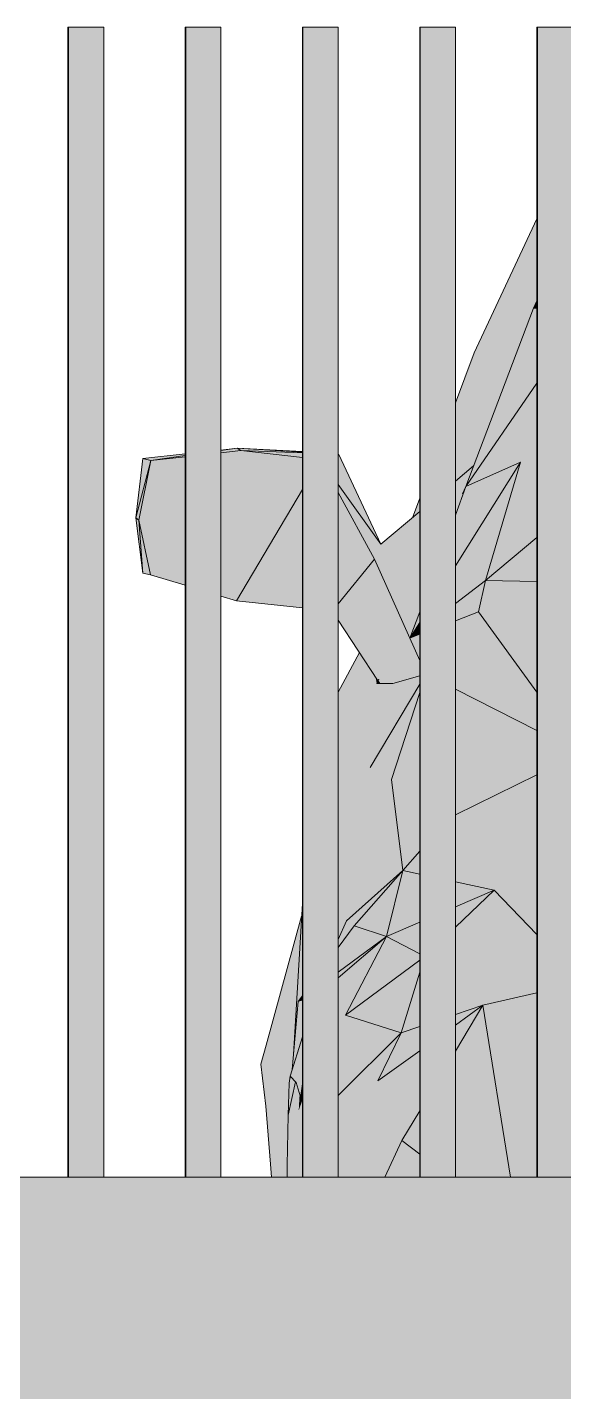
# Model space of a CAD drawing. Header units: millimetres. Extents: x 365175 to 2667127, y -330297 to -162108.
# Drawn here: x 1844659 to 1845116, y -319094 to -317931 of the extents above; entities that cross this region are included whole.
import ezdxf

# ---------------------------------------------------------------- set-up
doc = ezdxf.new("R2010")
doc.units = ezdxf.units.MM
doc.header["$MEASUREMENT"] = 0
doc.layers.add('Cars', color=7, linetype='Continuous')
doc.layers.add('TopoAlt', color=7, linetype='Continuous')

# ---------------------------------------------------------------- blocks, each defined once
blk = doc.blocks.new('Élément de coupe_582_6', base_point=(1445436.1, -319511))
at = {"layer": 'TopoAlt', "linetype": 'Continuous', "lineweight": 0, "true_color": 0x000000}
blk.add_hatch(color=18, dxfattribs=at).paths.add_polyline_path([(1838007, -319511), (1839530.3, -319511), (1839530.3, -319486), (1854698.7, -319486), (1854698.7, -318911), (1838007, -318911)])
at = {"layer": 'TopoAlt', "color": 190, "linetype": 'Continuous', "lineweight": 5, "true_color": 0x8002ff}
blk.add_line((1854698.7, -318911), (1838007, -318911), dxfattribs=at)
blk = doc.blocks.new('Élément de coupe_678_6', base_point=(1445436.1, -319511))
at = {"linetype": 'Continuous', "lineweight": 0, "true_color": 0x000000}
for points in [[(1845093.5, -317931), (1845093.5, -318911), (1845094, -318911), (1845094, -317931)], [(1845093.5, -317931), (1845093.5, -318911), (1845094, -318911), (1845094, -317931)], [(1845094, -317931), (1845094, -318911), (1845124, -318911), (1845124, -317931)]]:
    blk.add_hatch(color=18, dxfattribs=at).paths.add_polyline_path(points)
at = {"color": 18, "linetype": 'Continuous', "lineweight": 5, "true_color": 0x330000}
for p, q in [((1845093.5, -317931), (1845094, -317931)), ((1845093.5, -318911), (1845093.5, -317931)), ((1845094, -317931), (1845124, -317931)), ((1845094, -318911), (1845094, -317931)), ((1845124, -318911), (1845124, -317931))]:
    blk.add_line(p, q, dxfattribs=at)
blk = doc.blocks.new('Élément de coupe_679_6', base_point=(1445436.1, -319511))
at = {"linetype": 'Continuous', "lineweight": 0, "true_color": 0x000000}
for points in [[(1844993.6, -317931), (1844993.6, -318911), (1844994, -318911), (1844994, -317931)], [(1844993.6, -317931), (1844993.6, -318911), (1844994, -318911), (1844994, -317931)], [(1844994, -317931), (1844994, -318911), (1845024, -318911), (1845024, -317931)]]:
    blk.add_hatch(color=18, dxfattribs=at).paths.add_polyline_path(points)
at = {"color": 18, "linetype": 'Continuous', "lineweight": 5, "true_color": 0x330000}
for p, q in [((1844993.6, -317931), (1844994, -317931)), ((1844993.6, -318911), (1844993.6, -317931)), ((1844994, -317931), (1845024, -317931)), ((1844994, -318911), (1844994, -317931)), ((1845024, -318911), (1845024, -317931))]:
    blk.add_line(p, q, dxfattribs=at)
blk = doc.blocks.new('Élément de coupe_680_6', base_point=(1445436.1, -319511))
at = {"linetype": 'Continuous', "lineweight": 0, "true_color": 0x000000}
for points in [[(1844893.6, -317931), (1844893.6, -318911), (1844894, -318911), (1844894, -317931)], [(1844893.6, -317931), (1844893.6, -318911), (1844894, -318911), (1844894, -317931)], [(1844894, -317931), (1844894, -318911), (1844924, -318911), (1844924, -317931)]]:
    blk.add_hatch(color=18, dxfattribs=at).paths.add_polyline_path(points)
at = {"color": 18, "linetype": 'Continuous', "lineweight": 5, "true_color": 0x330000}
for p, q in [((1844893.6, -317931), (1844894, -317931)), ((1844893.6, -318911), (1844893.6, -317931)), ((1844894, -317931), (1844924, -317931)), ((1844894, -318911), (1844894, -317931)), ((1844924, -318911), (1844924, -317931))]:
    blk.add_line(p, q, dxfattribs=at)
blk = doc.blocks.new('Élément de coupe_681_6', base_point=(1445436.1, -319511))
at = {"linetype": 'Continuous', "lineweight": 0, "true_color": 0x000000}
for points in [[(1844793.6, -317931), (1844793.6, -318911), (1844794, -318911), (1844794, -317931)], [(1844793.6, -317931), (1844793.6, -318911), (1844794, -318911), (1844794, -317931)], [(1844794, -317931), (1844794, -318911), (1844824, -318911), (1844824, -317931)]]:
    blk.add_hatch(color=18, dxfattribs=at).paths.add_polyline_path(points)
at = {"color": 18, "linetype": 'Continuous', "lineweight": 5, "true_color": 0x330000}
for p, q in [((1844793.6, -317931), (1844794, -317931)), ((1844793.6, -318911), (1844793.6, -317931)), ((1844794, -317931), (1844824, -317931)), ((1844794, -318911), (1844794, -317931)), ((1844824, -318911), (1844824, -317931))]:
    blk.add_line(p, q, dxfattribs=at)
blk = doc.blocks.new('Élément de coupe_682_6', base_point=(1445436.1, -319511))
at = {"linetype": 'Continuous', "lineweight": 0, "true_color": 0x000000}
for points in [[(1844693.6, -317931), (1844693.6, -318911), (1844694.1, -318911), (1844694.1, -317931)], [(1844693.6, -317931), (1844693.6, -318911), (1844694.1, -318911), (1844694.1, -317931)], [(1844694.1, -317931), (1844694.1, -318911), (1844724.1, -318911), (1844724.1, -317931)]]:
    blk.add_hatch(color=18, dxfattribs=at).paths.add_polyline_path(points)
at = {"color": 18, "linetype": 'Continuous', "lineweight": 5, "true_color": 0x330000}
for p, q in [((1844693.6, -317931), (1844694.1, -317931)), ((1844693.6, -318911), (1844693.6, -317931)), ((1844694.1, -317931), (1844724.1, -317931)), ((1844694.1, -318911), (1844694.1, -317931)), ((1844724.1, -318911), (1844724.1, -317931))]:
    blk.add_line(p, q, dxfattribs=at)
blk = doc.blocks.new('Élément de coupe_744_6', base_point=(1445436.1, -319511))
at = {"layer": 'Cars', "linetype": 'Continuous', "lineweight": 0, "true_color": 0x000000}
for points in [[(1845040, -318208.5), (1845093.5, -318106.8), (1845093.5, -318094.3)], [(1845040, -318208.5), (1845093.5, -318106.8), (1845093.5, -318094.3)], [(1845040, -318208.5), (1845093.5, -318123.5), (1845093.5, -318106.8)], [(1845040, -318208.5), (1845093.5, -318123.5), (1845093.5, -318106.8)], [(1845024, -318251.2), (1845024, -318292.1), (1845093.5, -318144.9), (1845093.5, -318123.5), (1845040, -318208.5)], [(1845024, -318251.2), (1845024, -318292.1), (1845093.5, -318144.9), (1845093.5, -318123.5), (1845040, -318208.5)], [(1845024, -318292.1), (1845024, -318299.3), (1845093.5, -318158.8), (1845093.5, -318144.9)], [(1845024, -318292.1), (1845024, -318299.3), (1845093.5, -318158.8), (1845093.5, -318144.9)], [(1845024, -318299.3), (1845024, -318302.5), (1845090.7, -318170.4), (1845093.5, -318164.1), (1845093.5, -318158.8)], [(1845024, -318299.3), (1845024, -318302.5), (1845090.7, -318170.4), (1845093.5, -318164.1), (1845093.5, -318158.8)], [(1845024, -318302.5), (1845024, -318318), (1845039.5, -318304.9), (1845039.4, -318305.2), (1845032.3, -318323.4), (1845033, -318322.5), (1845090.7, -318170.4)], [(1845024, -318302.5), (1845024, -318318), (1845039.5, -318304.9), (1845039.4, -318305.2), (1845032.3, -318323.4), (1845033, -318322.5), (1845090.7, -318170.4)], [(1845033, -318322.5), (1845093.5, -318234.4), (1845093.5, -318170.4), (1845090.7, -318170.4)], [(1845090.7, -318170.4), (1845093.5, -318168.1), (1845093.5, -318164.1)], [(1845090.7, -318170.4), (1845093.5, -318170.4), (1845093.5, -318168.1)], [(1845093.5, -318234.4), (1845033, -318322.5), (1845079.5, -318301.8), (1845093.5, -318270)], [(1845079.5, -318301.8), (1845093.5, -318300.5), (1845093.5, -318270)], [(1844824, -318291.3), (1844824, -318291.7), (1844838, -318289.7)], [(1844838, -318289.7), (1844824, -318291.7), (1844824, -318293.7), (1844841, -318291.8)], [(1844838, -318289.7), (1844841, -318291.8), (1844893.6, -318293.8), (1844893.6, -318293.1)], [(1844838, -318289.7), (1844893.6, -318293.1), (1844893.6, -318292.5)], [(1844757.6, -318298.5), (1844751.5, -318349.2), (1844764.4, -318300.3)], [(1844757.6, -318298.5), (1844751.5, -318349.2), (1844764.4, -318300.3)], [(1844764.4, -318300.3), (1844751.5, -318349.2), (1844754, -318351.1)], [(1844764.4, -318300.3), (1844751.5, -318349.2), (1844754, -318351.1)], [(1844754, -318351.1), (1844793.6, -318324.1), (1844793.6, -318297), (1844764.4, -318300.3)], [(1844757.6, -318298.5), (1844764.4, -318300.3), (1844793.6, -318296.1), (1844793.6, -318294.6)], [(1844764.4, -318300.3), (1844793.6, -318297), (1844793.6, -318296.1)], [(1844841, -318291.8), (1844824, -318315.1), (1844824, -318415.8), (1844837.4, -318419.8)], [(1844824, -318303.4), (1844824, -318315.1), (1844841, -318291.8)], [(1844824, -318293.7), (1844824, -318303.4), (1844841, -318291.8)], [(1844841, -318291.8), (1844837.4, -318419.8), (1844893.6, -318324.9), (1844893.6, -318297.7)], [(1844893.6, -318293.8), (1844841, -318291.8), (1844893.6, -318297.7)], [(1844924, -318295), (1844924.7, -318295), (1844924, -318295)], [(1844924, -318295), (1844924, -318295.2), (1844924.7, -318295)], [(1844924.7, -318295), (1844924, -318295.2), (1844924, -318320.8), (1844960.4, -318371.7)], [(1845079.5, -318301.8), (1845024, -318390), (1845024, -318422), (1845049.6, -318402.4)], [(1845033, -318322.5), (1845024, -318346.7), (1845024, -318390), (1845079.5, -318301.8)], [(1845079.5, -318301.8), (1845049.6, -318402.4), (1845093.5, -318365.9), (1845093.5, -318300.5)], [(1845039.5, -318304.9), (1845024, -318318), (1845024, -318319.6), (1845039.4, -318305.2)], [(1845039.4, -318305.2), (1845024, -318319.6), (1845024, -318346.7), (1845033, -318322.5), (1845030.1, -318328.7), (1845032.3, -318323.4)], [(1845024, -318345), (1845024, -318346.7), (1845033, -318322.5), (1845030.1, -318328.7), (1845032.3, -318323.4), (1845039.4, -318305.2), (1845039.1, -318305.5), (1845030.9, -318326.1)], [(1845039.1, -318305.5), (1845039.4, -318305.2), (1845039.5, -318304.9), (1845039.1, -318305.2)], [(1844754, -318351.1), (1844763.9, -318397.7), (1844793.6, -318356.9), (1844793.6, -318324.1)], [(1844893.6, -318324.9), (1844837.4, -318419.8), (1844893.6, -318425.9)], [(1844924, -318327.6), (1844954.9, -318384.3), (1844960.4, -318371.7), (1844924, -318320.8)], [(1845032.3, -318323.4), (1845030.1, -318328.7), (1845033, -318322.5)], [(1845032.3, -318323.4), (1845030.1, -318328.7), (1845033, -318322.5)], [(1844924, -318327.6), (1844924, -318422.5), (1844954.9, -318384.3)], [(1844993.6, -318332.3), (1844987.3, -318349.1), (1844993.6, -318343.7)], [(1844993.6, -318332.3), (1844987.3, -318349.1), (1844993.6, -318343.7)], [(1844954.9, -318384.3), (1844993.6, -318348.1), (1844993.6, -318343.7), (1844960.4, -318371.7)], [(1844954.9, -318384.3), (1844985.3, -318451.6), (1844993.6, -318429.1), (1844993.6, -318348.1)], [(1844751.5, -318349.2), (1844757.5, -318396.3), (1844754, -318351.1)], [(1844751.5, -318349.2), (1844757.5, -318396.3), (1844754, -318351.1)], [(1844754, -318351.1), (1844757.5, -318396.3), (1844763.9, -318397.7)], [(1844754, -318351.1), (1844757.5, -318396.3), (1844763.9, -318397.7)], [(1844793.6, -318356.9), (1844763.9, -318397.7), (1844793.6, -318406.6)], [(1845049.6, -318402.4), (1845093.5, -318403.3), (1845093.5, -318365.9)], [(1844924, -318430.5), (1844985.3, -318451.6), (1844954.9, -318384.3), (1844924, -318422.5)], [(1845049.6, -318402.4), (1845024, -318422), (1845024, -318436.8), (1845043.8, -318429.2)], [(1845049.6, -318402.4), (1845043.8, -318429.2), (1845093.5, -318419.2), (1845093.5, -318403.3)], [(1844985.3, -318451.6), (1844993.6, -318429.1), (1844993.6, -318428.8)], [(1844993.6, -318429.1), (1844985.3, -318451.6), (1844993.6, -318438.4)], [(1845024, -318452.5), (1845024, -318495.2), (1845093.5, -318530.5), (1845093.5, -318497.7), (1845043.8, -318429.2)], [(1845024, -318436.8), (1845024, -318452.5), (1845043.8, -318429.2)], [(1845043.8, -318429.2), (1845093.5, -318432.5), (1845093.5, -318419.2)], [(1845043.8, -318429.2), (1845093.5, -318497.7), (1845093.5, -318432.5)], [(1844924, -318430.5), (1844924, -318434.7), (1844970.8, -318490.4), (1844985.3, -318451.6)], [(1844924, -318430.5), (1844924, -318434.7), (1844970.8, -318490.4), (1844985.3, -318451.6)], [(1844924, -318434.7), (1844924, -318436.4), (1844957.6, -318487.4), (1844958.6, -318486.5), (1844957.9, -318487.9), (1844959.5, -318490.3), (1844970.8, -318490.4)], [(1844924, -318434.7), (1844924, -318436.4), (1844957.6, -318487.4), (1844958.6, -318486.5), (1844957.9, -318487.9), (1844959.5, -318490.3), (1844970.8, -318490.4)], [(1844985.3, -318451.6), (1844993.6, -318445.2), (1844993.6, -318438.4)], [(1844970.8, -318490.4), (1844993.6, -318483.8), (1844993.6, -318470.6), (1844985.3, -318451.6)], [(1844970.8, -318490.4), (1844993.6, -318483.8), (1844993.6, -318470.6), (1844985.3, -318451.6)], [(1844985.3, -318451.6), (1844993.6, -318448.4), (1844993.6, -318445.2)], [(1844993.6, -318448.4), (1844985.3, -318451.6), (1844993.6, -318470.6)], [(1844924, -318514.3), (1844956.9, -318490.2), (1844955.9, -318484.7), (1844942.1, -318463.8), (1844924, -318497.6)], [(1844924, -318514.3), (1844956.9, -318490.2), (1844955.9, -318484.7), (1844942.1, -318463.8), (1844924, -318497.6)], [(1844970.8, -318490.4), (1844951.4, -318561.9), (1844993.6, -318491), (1844993.6, -318483.8)], [(1844970.8, -318490.4), (1844951.4, -318561.9), (1844993.6, -318491), (1844993.6, -318483.8)], [(1844955.9, -318484.7), (1844956.9, -318490.2), (1844958.6, -318486.5), (1844957.6, -318487.4)], [(1844955.9, -318484.7), (1844956.9, -318490.2), (1844958.6, -318486.5), (1844957.6, -318487.4)], [(1844956.9, -318490.2), (1844959.5, -318490.3), (1844958.1, -318488.1), (1844957.8, -318488.3)], [(1844956.9, -318490.2), (1844959.5, -318490.3), (1844958.1, -318488.1), (1844957.8, -318488.3)], [(1844957.8, -318488.3), (1844958.1, -318488.1), (1844957.9, -318487.9)], [(1844957.8, -318488.3), (1844958.1, -318488.1), (1844957.9, -318487.9)], [(1844924, -318537.8), (1844951.4, -318561.9), (1844956.9, -318490.2), (1844924, -318514.3)], [(1844924, -318537.8), (1844951.4, -318561.9), (1844956.9, -318490.2), (1844924, -318514.3)], [(1844970.8, -318490.4), (1844956.9, -318490.2), (1844951.4, -318561.9)], [(1844970.8, -318490.4), (1844956.9, -318490.2), (1844951.4, -318561.9)], [(1844951.4, -318561.9), (1844969.4, -318572.2), (1844993.6, -318498.1), (1844993.6, -318491)], [(1844951.4, -318561.9), (1844969.4, -318572.2), (1844993.6, -318498.1), (1844993.6, -318491)], [(1844969.4, -318572.2), (1844993.6, -318588.1), (1844993.6, -318498.1)], [(1844969.4, -318572.2), (1844993.6, -318588.1), (1844993.6, -318498.1)], [(1845024, -318602.2), (1845093.5, -318568.1), (1845093.5, -318530.5), (1845024, -318495.2)], [(1844924, -318537.8), (1844924, -318612.4), (1844951.4, -318561.9)], [(1844924, -318537.8), (1844924, -318612.4), (1844951.4, -318561.9)], [(1844924, -318612.4), (1844924, -318629.6), (1844969.4, -318572.2), (1844951.4, -318561.9)], [(1844924, -318612.4), (1844924, -318629.6), (1844969.4, -318572.2), (1844951.4, -318561.9)], [(1845024, -318602.2), (1845024, -318606.2), (1845093.5, -318626.2), (1845093.5, -318568.1)], [(1844969.4, -318572.2), (1844924, -318629.6), (1844924, -318687.7), (1844931.1, -318692.5)], [(1844969.4, -318572.2), (1844924, -318629.6), (1844924, -318687.7), (1844931.1, -318692.5)], [(1844979.2, -318649.6), (1844969.4, -318572.2), (1844931.1, -318692.5)], [(1844979.2, -318649.6), (1844969.4, -318572.2), (1844931.1, -318692.5)], [(1844993.6, -318588.1), (1844969.4, -318572.2), (1844979.2, -318649.6), (1844993.6, -318633.3)], [(1844993.6, -318592.6), (1844993.6, -318588.1), (1844969.4, -318572.2), (1844970.6, -318581.5)], [(1845024, -318606.2), (1845024, -318613), (1845057.1, -318666.6), (1845093.5, -318646), (1845093.5, -318626.2)], [(1845024, -318659.4), (1845057.1, -318666.6), (1845024, -318613)], [(1844993.6, -318633.3), (1844979.2, -318649.6), (1844993.6, -318652.7)], [(1844931.1, -318692.5), (1844937.7, -318696.9), (1844979.2, -318649.6)], [(1844933.5, -318694.1), (1844979.2, -318649.6), (1844931.1, -318692.5)], [(1844979.2, -318649.6), (1844937.7, -318696.9), (1844965.3, -318705.9)], [(1844965.3, -318705.9), (1844993.6, -318693.8), (1844993.6, -318652.7), (1844979.2, -318649.6)], [(1845057.1, -318666.6), (1845093.5, -318704.2), (1845093.5, -318646)], [(1845024, -318680.8), (1845057.1, -318666.6), (1845024, -318659.4)], [(1845024, -318720.3), (1845093.5, -318713.5), (1845093.5, -318704.2), (1845057.1, -318666.6), (1845024, -318698)], [(1845024, -318680.8), (1845024, -318698), (1845057.1, -318666.6)], [(1844885.9, -318806.6), (1844889.9, -318761.4), (1844893.6, -318756.4), (1844893.6, -318677.7)], [(1844885.9, -318806.6), (1844889.9, -318761.4), (1844893.6, -318756.4), (1844893.6, -318677.7)], [(1844862.5, -318798.6), (1844858.2, -318814.8), (1844892.9, -318688.6), (1844892.9, -318688.5)], [(1844862.5, -318798.6), (1844858.2, -318814.8), (1844892.9, -318688.6), (1844892.9, -318688.5)], [(1844858.2, -318814.8), (1844885.1, -318760.1), (1844891.6, -318711.2), (1844892.9, -318688.6)], [(1844858.2, -318814.8), (1844885.1, -318760.1), (1844891.6, -318711.2), (1844892.9, -318688.6)], [(1844924, -318687.7), (1844924, -318708.4), (1844931.1, -318692.5)], [(1844924, -318687.7), (1844924, -318708.4), (1844931.1, -318692.5)], [(1844931.1, -318692.5), (1844924, -318708.4), (1844924, -318715.4), (1844937.7, -318696.9)], [(1844931.1, -318692.5), (1844924, -318708.4), (1844924, -318715.4), (1844937.7, -318696.9)], [(1844924, -318715.4), (1844924, -318736.3), (1844965.3, -318705.9), (1844937.7, -318696.9)], [(1844965.3, -318705.9), (1844993.6, -318720.6), (1844993.6, -318693.8)], [(1844965.3, -318705.9), (1844924, -318741.3), (1844924, -318769.6), (1844930.3, -318773.1)], [(1844924, -318736.3), (1844924, -318741.3), (1844965.3, -318705.9)], [(1844965.3, -318705.9), (1844930.3, -318773.1), (1844993.6, -318726), (1844993.6, -318720.6)], [(1844891.6, -318711.2), (1844885.1, -318760.1), (1844889.8, -318741.5)], [(1844891.6, -318711.2), (1844885.1, -318760.1), (1844889.8, -318741.5)], [(1845024, -318720.3), (1845024, -318744.9), (1845047.4, -318764.5), (1845093.5, -318720.6), (1845093.5, -318713.5)], [(1845093.5, -318720.6), (1845047.4, -318764.5), (1845093.5, -318754)], [(1844930.3, -318773.1), (1844977.7, -318788), (1844993.6, -318736.5), (1844993.6, -318726)], [(1844885.1, -318760.1), (1844889.3, -318749), (1844889.8, -318741.5)], [(1844885.1, -318760.1), (1844889.3, -318749), (1844889.8, -318741.5)], [(1844977.7, -318788), (1844993.6, -318782.6), (1844993.6, -318736.5)], [(1844889.3, -318749), (1844885.1, -318760.1), (1844885.1, -318814.9), (1844885.9, -318806.6)], [(1844889.3, -318749), (1844885.1, -318760.1), (1844885.1, -318814.9), (1844885.9, -318806.6)], [(1845024, -318744.9), (1845024, -318772.4), (1845047.4, -318764.5)], [(1845047.4, -318764.5), (1845093.5, -318775.5), (1845093.5, -318754)], [(1844858.2, -318814.8), (1844862.3, -318850.5), (1844885.1, -318760.1)], [(1844858.2, -318814.8), (1844862.3, -318850.5), (1844885.1, -318760.1)], [(1844862.3, -318850.5), (1844866.4, -318899.9), (1844885.1, -318760.1)], [(1844862.3, -318850.5), (1844866.4, -318899.9), (1844885.1, -318760.1)], [(1844885.1, -318760.1), (1844866.4, -318899.9), (1844882.2, -318831.6), (1844882.2, -318830.9), (1844883, -318825), (1844884.7, -318819.4), (1844885.1, -318814.9)], [(1844885.1, -318760.1), (1844866.4, -318899.9), (1844882.2, -318831.6), (1844882.2, -318830.9), (1844883, -318825), (1844884.7, -318819.4), (1844885.1, -318814.9)], [(1844884.7, -318819.4), (1844893.6, -318791.4), (1844893.6, -318760.6), (1844889.9, -318761.4)], [(1844884.7, -318819.4), (1844893.6, -318791.4), (1844893.6, -318760.6), (1844889.9, -318761.4)], [(1844889.9, -318761.4), (1844893.6, -318758.7), (1844893.6, -318756.4)], [(1844889.9, -318761.4), (1844893.6, -318760.6), (1844893.6, -318758.7)], [(1845024, -318781.4), (1845024, -318803.7), (1845047.4, -318764.5)], [(1845024, -318772.4), (1845024, -318781.4), (1845047.4, -318764.5)], [(1845024, -318911), (1845070.9, -318911), (1845047.4, -318764.5), (1845024, -318803.7)], [(1845093.5, -318775.5), (1845047.4, -318764.5), (1845070.9, -318911), (1845093.5, -318911)], [(1844924, -318769.6), (1844924, -318784.3), (1844930.3, -318773.1)], [(1844924, -318784.3), (1844924, -318792.9), (1844930.3, -318773.1)], [(1844924, -318841.6), (1844977.7, -318788), (1844930.3, -318773.1), (1844924, -318792.9)], [(1844924, -318850.1), (1844958, -318829), (1844977.7, -318788), (1844924, -318841.6)], [(1844958, -318829), (1844993.6, -318803.4), (1844993.6, -318782.6), (1844977.7, -318788)], [(1844883, -318825), (1844888.1, -318830.3), (1844893.6, -318805.6), (1844893.6, -318791.4)], [(1844883, -318825), (1844888.1, -318830.3), (1844893.6, -318805.6), (1844893.6, -318791.4)], [(1844888.1, -318830.3), (1844891.7, -318841.8), (1844893.6, -318829), (1844893.6, -318805.6)], [(1844888.1, -318830.3), (1844891.7, -318841.8), (1844893.6, -318829), (1844893.6, -318805.6)], [(1844958, -318829), (1844978.4, -318879.8), (1844993.6, -318854.5), (1844993.6, -318803.4)], [(1844883, -318825), (1844882.2, -318830.9), (1844883.7, -318825.8)], [(1844883, -318825), (1844882.2, -318830.9), (1844883.7, -318825.8)], [(1844866.4, -318899.9), (1844867.2, -318911), (1844874.6, -318911), (1844881.5, -318850.3), (1844882.2, -318831.6)], [(1844866.4, -318899.9), (1844867.2, -318911), (1844874.6, -318911), (1844881.5, -318850.3), (1844882.2, -318831.6)], [(1844882.2, -318830.9), (1844881.3, -318858.3), (1844887.7, -318829.9), (1844883.7, -318825.8)], [(1844882.2, -318830.9), (1844881.3, -318858.3), (1844887.7, -318829.9), (1844883.7, -318825.8)], [(1844886.8, -318833.9), (1844882.5, -318866.9), (1844890.4, -318854.2), (1844891.2, -318840.1), (1844888.1, -318830.3), (1844887.7, -318829.9)], [(1844886.8, -318833.9), (1844882.5, -318866.9), (1844890.4, -318854.2), (1844891.2, -318840.1), (1844888.1, -318830.3), (1844887.7, -318829.9)], [(1844883.9, -318846.5), (1844882.5, -318866.9), (1844886.8, -318833.9)], [(1844883.9, -318846.5), (1844882.5, -318866.9), (1844886.8, -318833.9)], [(1844891.7, -318841.8), (1844893.6, -318838.4), (1844893.6, -318829)], [(1844924, -318911), (1844931, -318911), (1844958, -318829), (1844924, -318870.5)], [(1844924, -318850.1), (1844924, -318870.5), (1844958, -318829)], [(1844958, -318829), (1844931, -318911), (1844948.2, -318911), (1844978.4, -318879.8)], [(1844883.9, -318846.5), (1844881.3, -318858.3), (1844882.5, -318866.9)], [(1844883.9, -318846.5), (1844881.3, -318858.3), (1844882.5, -318866.9)], [(1844891.2, -318840.1), (1844890.4, -318854.2), (1844892.9, -318844.6), (1844891.7, -318841.8)], [(1844891.2, -318840.1), (1844890.4, -318854.2), (1844892.9, -318844.6), (1844891.7, -318841.8)], [(1844890.4, -318854.2), (1844893.4, -318845.9), (1844892.9, -318844.6)], [(1844890.4, -318854.2), (1844893.4, -318845.9), (1844892.9, -318844.6)], [(1844893.4, -318845.9), (1844890.4, -318854.2), (1844893.6, -318877.1), (1844893.6, -318846.2)], [(1844893.4, -318845.9), (1844890.4, -318854.2), (1844893.6, -318877.1), (1844893.6, -318846.2)], [(1844891.7, -318841.8), (1844893.6, -318846.2), (1844893.6, -318838.4)], [(1844874.6, -318911), (1844880, -318911), (1844880.6, -318899.9), (1844881.3, -318858.3), (1844881.5, -318850.3)], [(1844874.6, -318911), (1844880, -318911), (1844880.6, -318899.9), (1844881.3, -318858.3), (1844881.5, -318850.3)], [(1844881.3, -318858.3), (1844880.6, -318900.8), (1844882.5, -318866.9)], [(1844881.3, -318858.3), (1844880.6, -318900.8), (1844882.5, -318866.9)], [(1844882.5, -318866.9), (1844884.2, -318911), (1844890.2, -318911), (1844890.4, -318854.2)], [(1844882.5, -318866.9), (1844884.2, -318911), (1844890.2, -318911), (1844890.4, -318854.2)], [(1844890.2, -318911), (1844891.3, -318911), (1844890.4, -318854.2)], [(1844890.2, -318911), (1844891.3, -318911), (1844890.4, -318854.2)], [(1844893.6, -318877.1), (1844890.4, -318854.2), (1844891.3, -318911), (1844893.6, -318911)], [(1844893.6, -318877.1), (1844890.4, -318854.2), (1844891.3, -318911), (1844893.6, -318911)], [(1844978.4, -318879.8), (1844993.6, -318891.6), (1844993.6, -318854.5)], [(1844880.5, -318911), (1844881.3, -318911), (1844882.5, -318866.9), (1844880.6, -318900.8)], [(1844880.5, -318911), (1844881.3, -318911), (1844882.5, -318866.9), (1844880.6, -318900.8)], [(1844881.3, -318911), (1844884.2, -318911), (1844882.5, -318866.9)], [(1844881.3, -318911), (1844884.2, -318911), (1844882.5, -318866.9)], [(1844948.2, -318911), (1844963.7, -318911), (1844978.4, -318879.8)], [(1844978.4, -318879.8), (1844963.7, -318911), (1844993.6, -318911), (1844993.6, -318891.6)], [(1844880, -318911), (1844880.5, -318911), (1844880.6, -318900.8), (1844880.6, -318899.9)], [(1844880, -318911), (1844880.5, -318911), (1844880.6, -318900.8), (1844880.6, -318899.9)]]:
    blk.add_hatch(color=18, dxfattribs=at).paths.add_polyline_path(points)
at = {"layer": 'Cars', "color": 7, "linetype": 'Continuous', "lineweight": 5}
for p, q in [((1845040, -318208.5), (1845093.5, -318094.3)), ((1845090.7, -318170.4), (1845033, -318322.5)), ((1845093.5, -318164.1), (1845090.7, -318170.4)), ((1845093.5, -318168.1), (1845090.7, -318170.4)), ((1845093.5, -318170.4), (1845090.7, -318170.4)), ((1845040, -318208.5), (1845024, -318251.2)), ((1845093.5, -318234.4), (1845033, -318322.5)), ((1844838, -318289.7), (1844824, -318291.3)), ((1844838, -318289.7), (1844824, -318291.7)), ((1844838, -318289.7), (1844841, -318291.8)), ((1844893.6, -318293.1), (1844838, -318289.7)), ((1844838, -318289.7), (1844893.6, -318292.5)), ((1844751.5, -318349.2), (1844757.6, -318298.5)), ((1844764.4, -318300.3), (1844751.5, -318349.2)), ((1844764.4, -318300.3), (1844754, -318351.1)), ((1844793.6, -318294.6), (1844757.6, -318298.5)), ((1844757.6, -318298.5), (1844764.4, -318300.3)), ((1844793.6, -318296.1), (1844764.4, -318300.3)), ((1844793.6, -318297), (1844764.4, -318300.3)), ((1844841, -318291.8), (1844824, -318293.7)), ((1844893.6, -318297.7), (1844841, -318291.8)), ((1844893.6, -318293.8), (1844841, -318291.8)), ((1844924.7, -318295), (1844924, -318295)), ((1844924, -318295.2), (1844924.7, -318295)), ((1844924.7, -318295), (1844924, -318295)), ((1844960.4, -318371.7), (1844924.7, -318295)), ((1845079.5, -318301.8), (1845024, -318390)), ((1845079.5, -318301.8), (1845033, -318322.5)), ((1845049.6, -318402.4), (1845079.5, -318301.8)), ((1845024, -318318), (1845039.5, -318304.9)), ((1844893.6, -318324.9), (1844837.4, -318419.8)), ((1844960.4, -318371.7), (1844924, -318320.8)), ((1845033, -318322.5), (1845024, -318346.7)), ((1845030.1, -318328.7), (1845033, -318322.5)), ((1844954.9, -318384.3), (1844924, -318327.6)), ((1844993.6, -318332.3), (1844987.3, -318349.1)), ((1844960.4, -318371.7), (1844993.6, -318343.7)), ((1844751.5, -318349.2), (1844754, -318351.1)), ((1844751.5, -318349.2), (1844757.5, -318396.3)), ((1844754, -318351.1), (1844763.9, -318397.7)), ((1844754, -318351.1), (1844757.5, -318396.3)), ((1845093.5, -318365.9), (1845049.6, -318402.4)), ((1844954.9, -318384.3), (1844924, -318422.5)), ((1844985.3, -318451.6), (1844954.9, -318384.3)), ((1844757.5, -318396.3), (1844763.9, -318397.7)), ((1844763.9, -318397.7), (1844793.6, -318406.6)), ((1845049.6, -318402.4), (1845024, -318422)), ((1845049.6, -318402.4), (1845043.8, -318429.2)), ((1845093.5, -318403.3), (1845049.6, -318402.4)), ((1844824, -318415.8), (1844837.4, -318419.8)), ((1844837.4, -318419.8), (1844893.6, -318425.9)), ((1844993.6, -318429.1), (1844985.3, -318451.6)), ((1845043.8, -318429.2), (1845024, -318436.8)), ((1845093.5, -318497.7), (1845043.8, -318429.2)), ((1844957.6, -318487.4), (1844924, -318436.4)), ((1844993.6, -318438.4), (1844985.3, -318451.6)), ((1844993.6, -318445.2), (1844985.3, -318451.6)), ((1844993.6, -318448.4), (1844985.3, -318451.6)), ((1844985.3, -318451.6), (1844993.6, -318470.6)), ((1844942.1, -318463.8), (1844924, -318497.6)), ((1844956.9, -318490.2), (1844958.6, -318486.5)), ((1844959.5, -318490.3), (1844957.9, -318487.9)), ((1844970.8, -318490.4), (1844993.6, -318483.8)), ((1844993.6, -318491), (1844951.4, -318561.9)), ((1844970.8, -318490.4), (1844956.9, -318490.2)), ((1844993.6, -318498.1), (1844969.4, -318572.2)), ((1845093.5, -318530.5), (1845024, -318495.2)), ((1845093.5, -318568.1), (1845024, -318602.2)), ((1844969.4, -318572.2), (1844979.2, -318649.6)), ((1844993.6, -318633.3), (1844979.2, -318649.6)), ((1844979.2, -318649.6), (1844931.1, -318692.5)), ((1844979.2, -318649.6), (1844937.7, -318696.9)), ((1844979.2, -318649.6), (1844965.3, -318705.9)), ((1844993.6, -318652.7), (1844979.2, -318649.6)), ((1845057.1, -318666.6), (1845024, -318659.4)), ((1845057.1, -318666.6), (1845024, -318698)), ((1845057.1, -318666.6), (1845024, -318680.8)), ((1845057.1, -318666.6), (1845093.5, -318704.2)), ((1844885.9, -318806.6), (1844893.6, -318677.7)), ((1844862.5, -318798.6), (1844892.9, -318688.5)), ((1844931.1, -318692.5), (1844924, -318708.4)), ((1844937.7, -318696.9), (1844924, -318715.4)), ((1844965.3, -318705.9), (1844937.7, -318696.9)), ((1844993.6, -318693.8), (1844965.3, -318705.9)), ((1844965.3, -318705.9), (1844924, -318741.3)), ((1844965.3, -318705.9), (1844924, -318736.3)), ((1844965.3, -318705.9), (1844930.3, -318773.1)), ((1844965.3, -318705.9), (1844993.6, -318720.6)), ((1844993.6, -318726), (1844930.3, -318773.1)), ((1844993.6, -318736.5), (1844977.7, -318788)), ((1845093.5, -318754), (1845047.4, -318764.5)), ((1844889.9, -318761.4), (1844884.7, -318819.4)), ((1844893.6, -318756.4), (1844889.9, -318761.4)), ((1844893.6, -318758.7), (1844889.9, -318761.4)), ((1845047.4, -318764.5), (1845024, -318781.4)), ((1845047.4, -318764.5), (1845024, -318772.4)), ((1845047.4, -318764.5), (1845024, -318803.7)), ((1845047.4, -318764.5), (1845070.9, -318911)), ((1844930.3, -318773.1), (1844977.7, -318788)), ((1844977.7, -318788), (1844924, -318841.6)), ((1844977.7, -318788), (1844958, -318829)), ((1844993.6, -318782.6), (1844977.7, -318788)), ((1844862.5, -318798.6), (1844858.2, -318814.8)), ((1844893.6, -318791.4), (1844883, -318825)), ((1844993.6, -318803.4), (1844958, -318829)), ((1844858.2, -318814.8), (1844862.3, -318850.5)), ((1844882.2, -318830.9), (1844883, -318825)), ((1844883, -318825), (1844888.1, -318830.3)), ((1844881.3, -318858.3), (1844887.7, -318829.9)), ((1844881.3, -318858.3), (1844882.2, -318830.9)), ((1844888.1, -318830.3), (1844891.7, -318841.8)), ((1844891.7, -318841.8), (1844893.6, -318846.2)), ((1844862.3, -318850.5), (1844866.4, -318899.9)), ((1844880.6, -318900.8), (1844881.3, -318858.3)), ((1844993.6, -318854.5), (1844978.4, -318879.8)), ((1844978.4, -318879.8), (1844963.7, -318911)), ((1844993.6, -318891.6), (1844978.4, -318879.8)), ((1844866.4, -318899.9), (1844867.2, -318911)), ((1844880.5, -318911), (1844880.6, -318900.8))]:
    blk.add_line(p, q, dxfattribs=at)

msp = doc.modelspace()

# ---------------------------------------------------------------- block references
at = {"lineweight": 0}
for name in ['Élément de coupe_682_6', 'Élément de coupe_681_6', 'Élément de coupe_680_6', 'Élément de coupe_679_6', 'Élément de coupe_678_6']:
    msp.add_blockref(name, (1445436.05, -319510.981), dxfattribs=at)
at = {"layer": 'Cars', "lineweight": 0}
msp.add_blockref('Élément de coupe_744_6', (1445436.05, -319510.981), dxfattribs=at)
at = {"layer": 'TopoAlt', "lineweight": 0}
msp.add_blockref('Élément de coupe_582_6', (1445436.05, -319510.981), dxfattribs=at)

doc.saveas('drawing.dxf')
